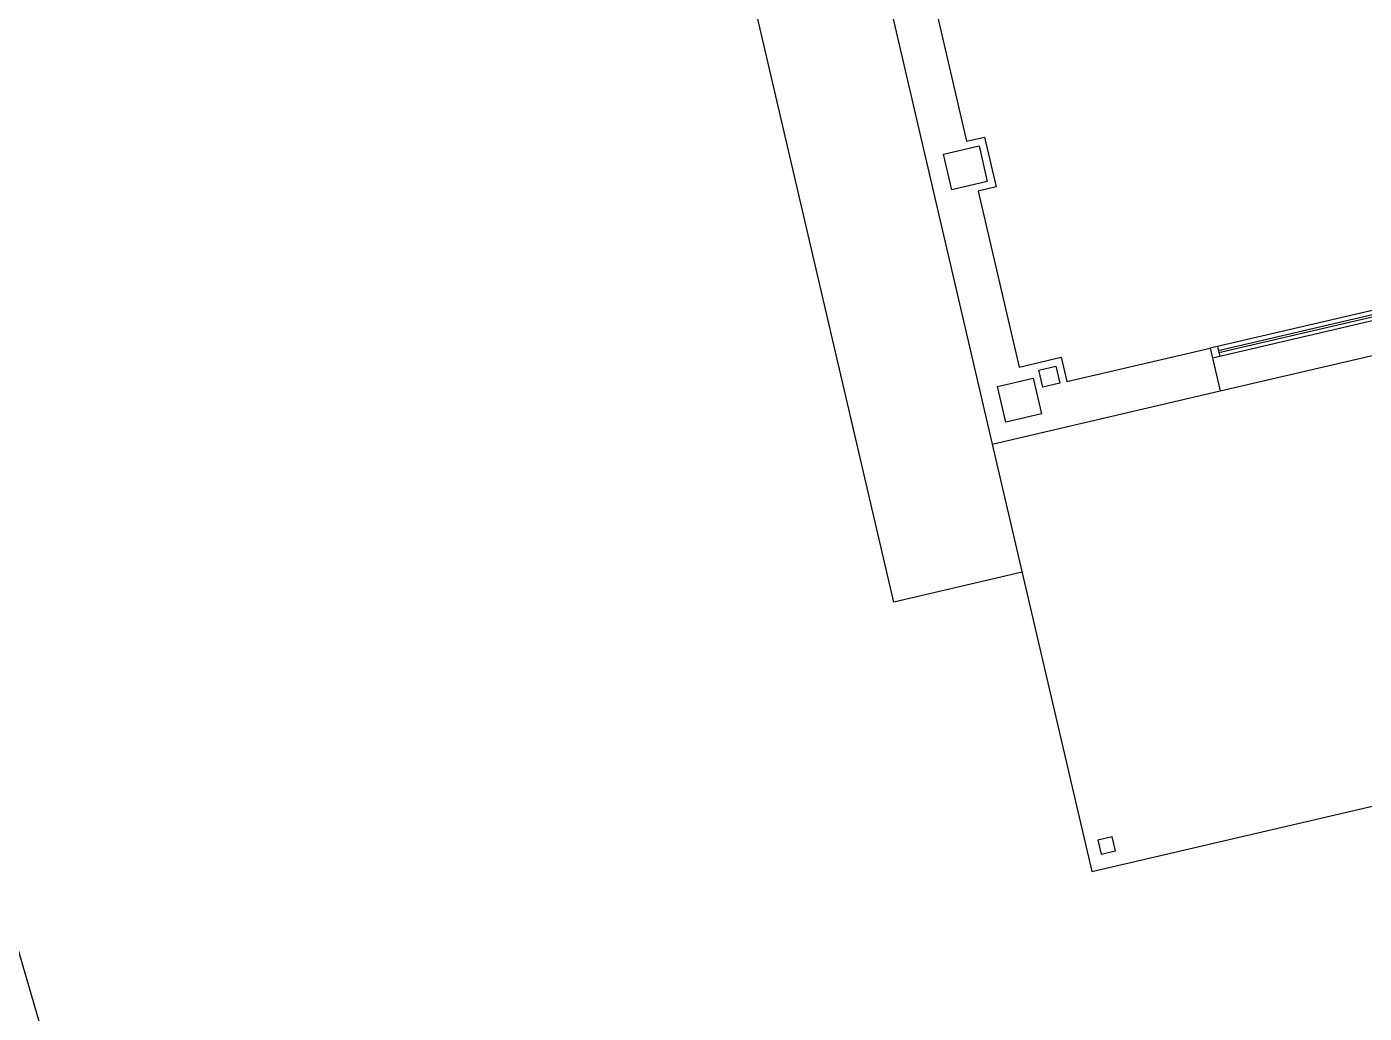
# Model space of a CAD drawing. Header units: millimetres. Extents: x 441061 to 442903, y 4515148 to 4515613.
# Drawn here: x 442529.509 to 442530.652, y 4515547.649 to 4515548.492 of the extents above; entities that cross this region are included whole.
import ezdxf

# ---------------------------------------------------------------- set-up
doc = ezdxf.new("R2010")
doc.units = ezdxf.units.MM
doc.linetypes.add('CONTINUA', pattern=[0])
doc.layers.add('01_mono BAJA', color=2, linetype='Continuous')
doc.layers.add('01_piscinas', color=254, linetype='Continuous')

# ---------------------------------------------------------------- blocks, each defined once
blk = doc.blocks.new('A$C6A825EFA')
at = {"layer": '01_mono BAJA', "color": 254}
for p, q in [((0, 7.005, 0), (0, 3, 0)), ((0.3, 7.005, 0), (0.3, 5.055, 0)), ((0.3, 4.705, 0), (0.3, 3.47, 0)), ((0.3, 3.47, 0), (0.595, 3.47, 0)), ((0.595, 3.47, 0), (0.595, 3.3, 0)), ((0.595, 3.3, 0), (1.6, 3.3, 0)), ((1.6, 3.3, 0), (1.6, 3, 0)), ((4.4, 3.2999, 0), (1.6, 3.3, 0)), ((1.65, 3.3, 0), (1.65, 3.23, 0)), ((4.4, 3.23, 0), (1.6, 3.23, 0)), ((1.65, 3.272, 0), (3.35, 3.272, 0)), ((1.65, 3.258, 0), (3.35, 3.258, 0)), ((0, 3, 0), (1.6, 3, 0)), ((0, 3), (0, 0, 0)), ((1.6, 3, 0), (4.4, 3, 0)), ((0, 0, 0), (15.7, 0, 0))]:
    blk.add_line(p, q, dxfattribs=at)
at = {"layer": '01_mono BAJA', "color": 254, "elevation": 0}
blk.add_lwpolyline([(0.3, 5.055), (0.425, 5.055), (0.425, 4.705), (0.3, 4.705)], dxfattribs=at)
at = {"layer": '01_mono BAJA', "color": 254}
for points in [[(0.375, 4.755), (0.125, 4.755), (0.125, 5.005), (0.375, 5.005), (0.375, 4.755)], [(0.375, 3.125), (0.125, 3.125), (0.125, 3.375), (0.375, 3.375), (0.375, 3.125)]]:
    blk.add_lwpolyline(points, close=True, dxfattribs=at)
at = {"layer": '01_mono BAJA', "color": 254, "elevation": 0}
for points in [[(0.425, 3.42), (0.545, 3.42), (0.545, 3.3), (0.425, 3.3)], [(0.19, 0.2), (0.09, 0.2), (0.09, 0.1), (0.19, 0.1)]]:
    blk.add_lwpolyline(points, close=True, dxfattribs=at)
blk = doc.blocks.new('A$C21391103')
at = {"layer": '01_piscinas'}
for p, q in [((126.1849, 112.3025), (131.732, 93.3335)), ((136.769, 98.9433), (134.9758, 106.6416)), ((137.6455, 99.1475), (136.769, 98.9433))]:
    blk.add_line(p, q, dxfattribs=at)
for points in [[(78.5187, 98.4452), (89.0397, 80.8531), (89.1594, 80.8875), (95.1259, 82.6194), (101.6263, 84.4959), (106.2174, 85.8212), (112.1265, 87.5016), (116.2241, 88.7094), (116.6605, 88.8384), (128.5543, 92.3525), (131.6276, 93.2513), (131.6705, 93.2638), (136.8501, 94.7785, 0.005835), (144.9303, 97.0989, -0.002257), (145.5161, 97.2446, -0.002318), (146.1172, 97.3882, -0.000234), (146.1324, 97.3918, -0.000109), (146.1607, 97.3984, -0.024811), (152.6844, 98.583, -0.026464), (159.712, 99.1724, -0.005162), (161.0881, 99.2006, -0.022759), (169.41, 98.9059), (174.4367, 98.5998), (190.3909, 97.6282)], [(78.4444, 98.4233), (89.005, 80.7651), (89.1802, 80.8154), (95.1468, 82.5473), (101.6471, 84.4238), (106.238, 85.7491), (112.1474, 87.4296), (116.2453, 88.6375), (116.6817, 88.7665), (128.5755, 92.2806), (131.6486, 93.1793), (131.6915, 93.1918), (136.8706, 94.7063, 0.005834), (144.9503, 97.0266, -0.002251), (145.5338, 97.1717, -0.002318), (146.1343, 97.3152, -0.000235), (146.1496, 97.3188, -0.000109), (146.1778, 97.3253, -0.024812), (152.6944, 98.5087, -0.026464), (159.7143, 99.0975, -0.005162), (161.0889, 99.1256, -0.022761), (169.4047, 98.8311), (174.4321, 98.5249), (190.389, 97.5532)]]:
    blk.add_lwpolyline(points, format="xyb", dxfattribs=at)
blk.add_arc((41.4808, 442.0942), 360.1219, 285.354078, 286.691691, dxfattribs=at)
at = {"layer": '01_piscinas', "rotation": 13.11204975353741}
blk.add_blockref('A$C6A825EFA', (138.1219, 97.1023, 0), dxfattribs=at)

msp = doc.modelspace()

# ---------------------------------------------------------------- block references
at = {"layer": '01_piscinas', "color": 6, "linetype": 'CONTINUA', "xscale": 0.125, "yscale": 0.125, "zscale": 0.125}
msp.add_blockref('A$C21391103', (442513.1537, 4515535.6321), dxfattribs=at)

doc.saveas('drawing.dxf')
